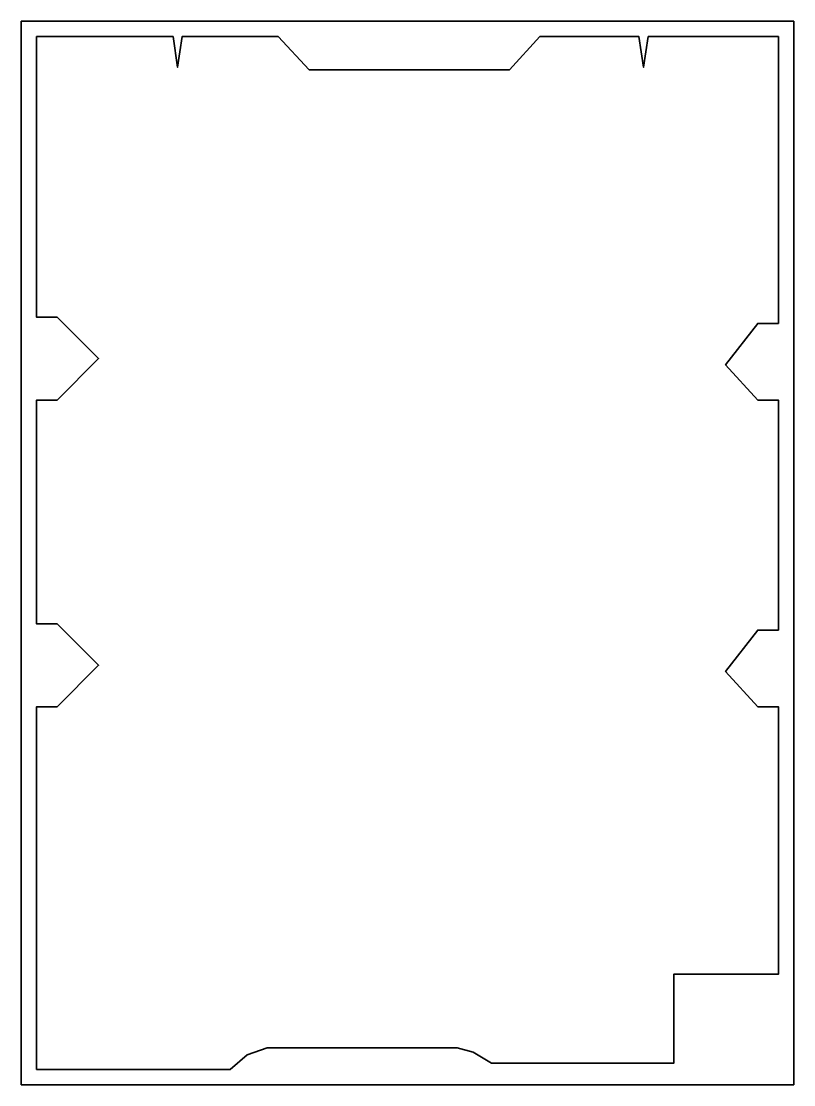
# Model space of a CAD drawing. Header units: millimetres. Extents: x -21 to 231, y -25 to 322.
import ezdxf

# ---------------------------------------------------------------- set-up
doc = ezdxf.new("R2010")
doc.units = ezdxf.units.MM
doc.header["$MEASUREMENT"] = 0
doc.layers.get('0').update_dxf_attribs({"lineweight": 0})
doc.layers.add('Safety', color=7, linetype='Continuous', lineweight=0)

msp = doc.modelspace()

# ---------------------------------------------------------------- linework, layer by layer
at = {"color": 240, "lineweight": 35, "true_color": 0xed1c24}
msp.add_lwpolyline([(183.49, 316.88), (226, 316.88), (226, 223.38), (219.25, 223.38), (208.75, 209.88), (219.25, 198.38), (226, 198.38), (226, 123.38), (219.25, 123.38), (208.75, 109.88), (219.25, 98.38), (226, 98.38), (226, 11.12), (191.84, 11.12), (191.84, -17.88), (132.39, -17.88), (126.46, -14.26), (121.25, -12.8), (59.17, -12.8), (52.69, -15.18), (47.16, -19.88), (-16, -19.88), (-16, 98.38), (-9.25, 98.38), (4.25, 111.88), (-9.25, 125.38), (-16, 125.38), (-16, 198.38), (-9.25, 198.38), (4.25, 211.88), (-9.25, 225.38), (-16, 225.38), (-16, 316.88), (28.51, 316.88), (30, 306.87), (31.49, 316.88), (62.83, 316.88), (72.87, 306.09), (138.32, 306.09), (148.17, 316.88), (180.51, 316.88), (182, 306.87)], close=True, dxfattribs=at)
at = {"layer": 'Safety', "color": 240, "lineweight": 35, "true_color": 0xed1c24}
msp.add_lwpolyline([(231, -24.88), (-21, -24.88), (-21, 321.88), (231, 321.88)], close=True, dxfattribs=at)

doc.saveas('drawing.dxf')
